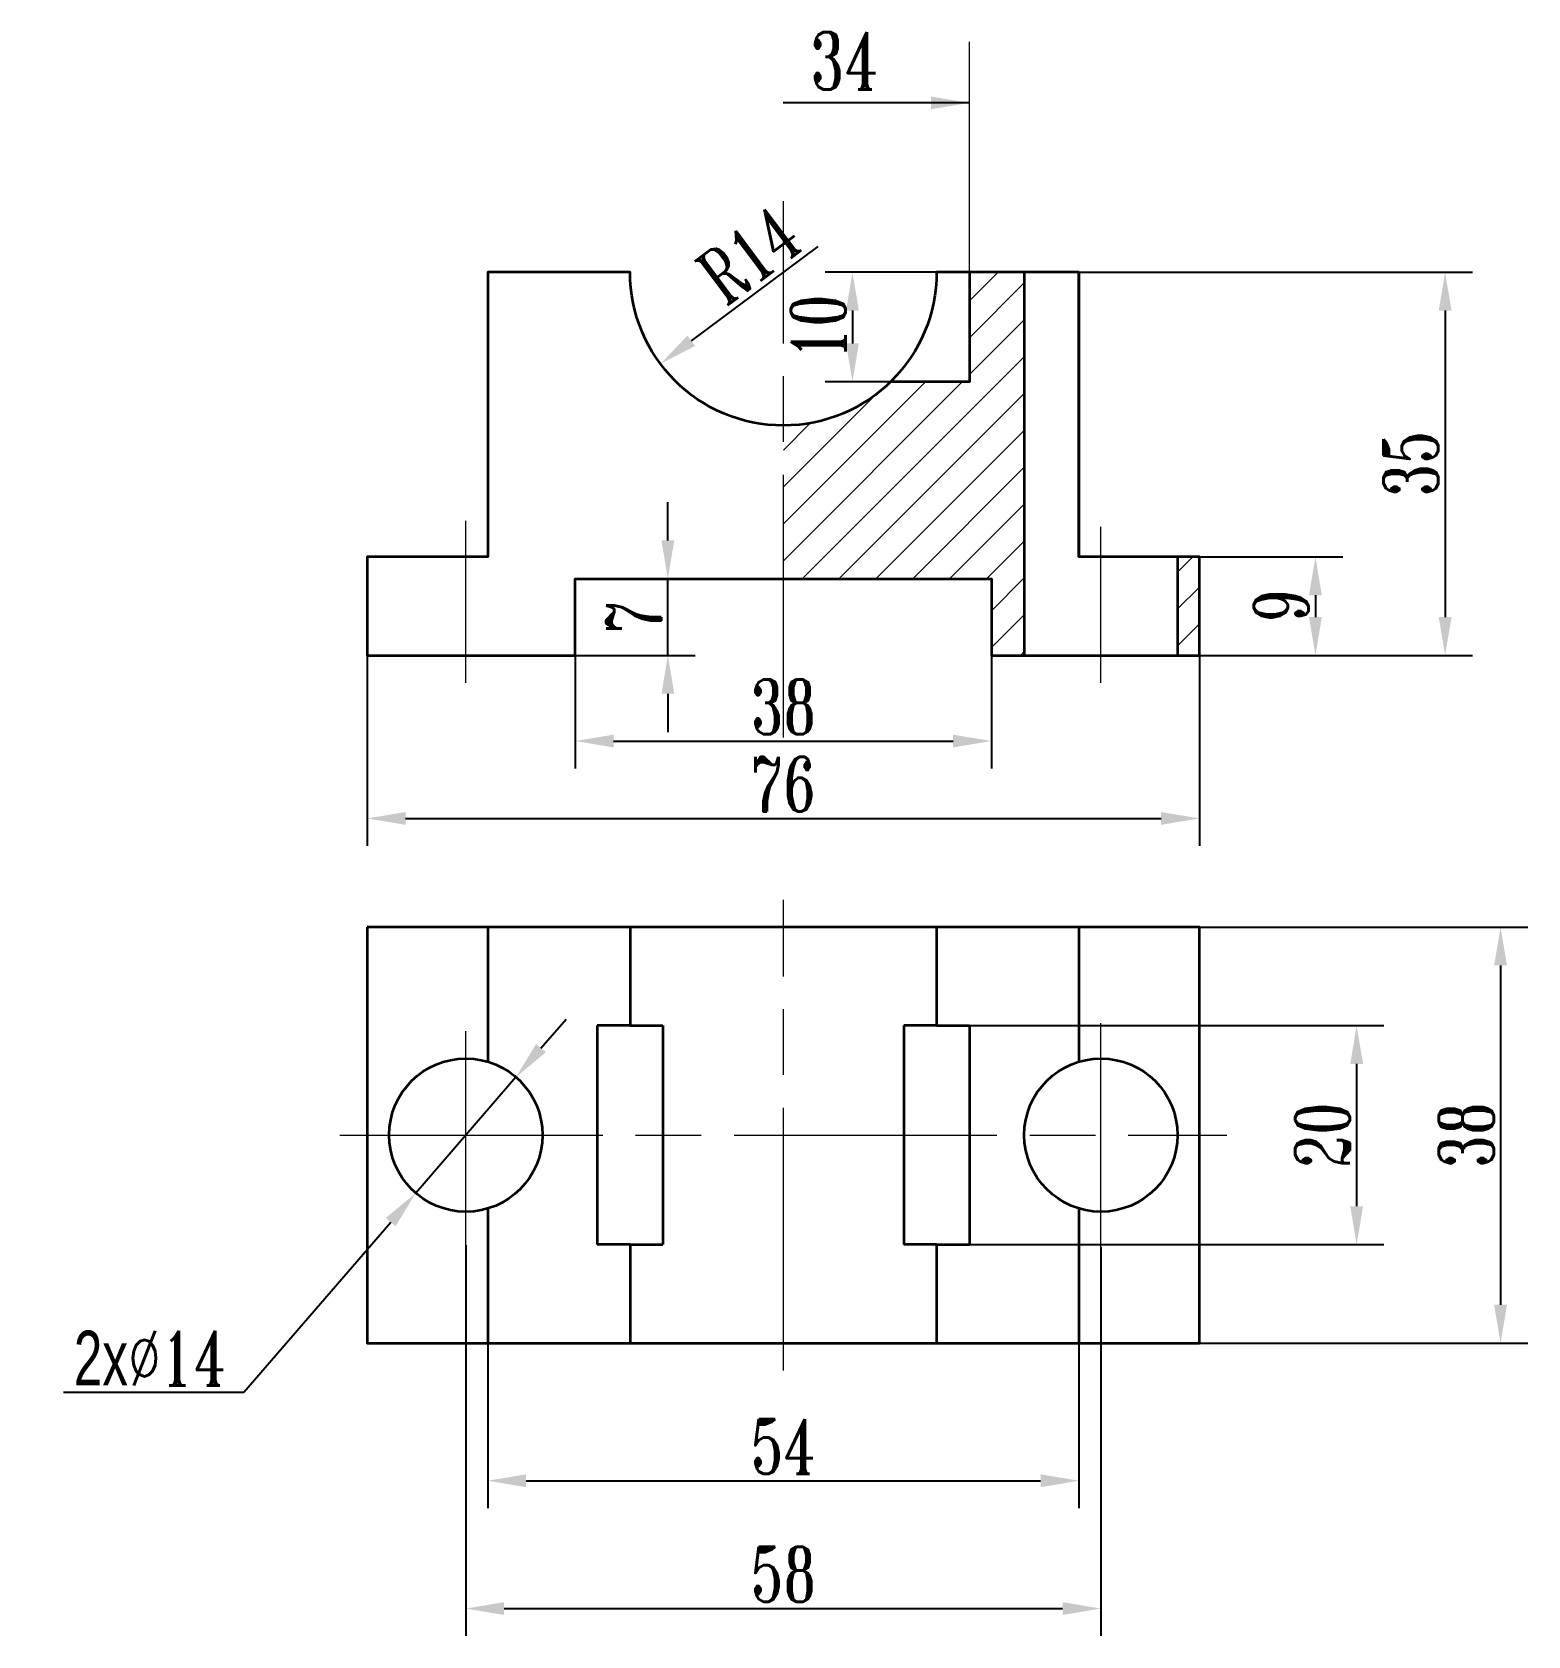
# Model space of a CAD drawing. Header units: millimetres. Extents: x 1 to 138, y 9 to 155.
import ezdxf

# ---------------------------------------------------------------- set-up
doc = ezdxf.new("R2010")
doc.units = ezdxf.units.MM
doc.linetypes.add('ACAD_ISO08W100', pattern=[36, 24, -3, 6, -3])
for name, color, linetype, lineweight in [('剖面线', 142, 'Continuous', 13), ('文本层', 212, 'Continuous', 13), ('点划线', 1, 'ACAD_ISO08W100', 13), ('轮廓线', 7, 'Continuous', 35)]:
    doc.layers.add(name, color=color, linetype=linetype, lineweight=lineweight)
doc.styles.add('数字与字母', font='romant.shx', dxfattribs={"width": 0.7})
doc.dimstyles.new('机械标注', dxfattribs={"dimtxt": 5, "dimasz": 3.5, "dimexe": 2.5, "dimexo": 0, "dimtad": 1, "dimtoh": 1, "dimdec": 1, "dimdsep": 46, "dimtxsty": '数字与字母', "dimcen": 2.5, "dimadec": 0, "dimazin": 0, "dimtfac": 1, "dimtdec": 1, "dimtmove": 0, "dimatfit": 3, "dimfxl": 0, "dimarcsym": 0})

# ---------------------------------------------------------------- blocks, each defined once
blk = doc.blocks.new('*D1')
at = {"layer": 'Defpoints', "color": 0}
for p in [(42.85, 35.42), (96.85, 35.42), (96.85, 22.85)]:
    blk.add_point(p, dxfattribs=at)
at = {"layer": '文本层', "color": 0, "lineweight": -2}
for p, q in [((42.85, 35.42), (42.85, 20.35)), ((96.85, 35.42), (96.85, 20.35)), ((46.35, 22.85), (93.35, 22.85))]:
    blk.add_line(p, q, dxfattribs=at)
at = {"layer": '文本层', "color": 0}
for points in [[(46.35, 23.43), (46.35, 22.26), (42.85, 22.85)], [(93.35, 23.43), (93.35, 22.26), (96.85, 22.85)]]:
    blk.add_solid(points, dxfattribs=at)
at = {"layer": '文本层', "color": 0, "insert": (69.85, 25.97), "char_height": 5, "attachment_point": 5, "style": '数字与字母'}
blk.add_mtext('54', dxfattribs=at)
blk = doc.blocks.new('*D2')
at = {"layer": 'Defpoints', "color": 0}
for p in [(40.85, 44.37), (98.85, 44.17), (98.85, 11.17)]:
    blk.add_point(p, dxfattribs=at)
at = {"layer": '文本层', "color": 0, "lineweight": -2}
for p, q in [((40.85, 44.37), (40.85, 8.67)), ((98.85, 44.17), (98.85, 8.67)), ((44.35, 11.17), (95.35, 11.17))]:
    blk.add_line(p, q, dxfattribs=at)
at = {"layer": '文本层', "color": 0}
for points in [[(44.35, 11.76), (44.35, 10.59), (40.85, 11.17)], [(95.35, 11.76), (95.35, 10.59), (98.85, 11.17)]]:
    blk.add_solid(points, dxfattribs=at)
at = {"layer": '文本层', "color": 0, "insert": (69.85, 14.3), "char_height": 5, "attachment_point": 5, "style": '数字与字母'}
blk.add_mtext('58', dxfattribs=at)
blk = doc.blocks.new('*D3')
at = {"layer": 'Defpoints', "color": 0}
for p in [(86.85, 64.42), (86.85, 44.42), (122.21, 44.42)]:
    blk.add_point(p, dxfattribs=at)
at = {"layer": '文本层', "color": 0, "lineweight": -2}
for p, q in [((86.85, 64.42), (124.71, 64.42)), ((122.21, 60.92), (122.21, 47.92)), ((86.85, 44.42), (124.71, 44.42))]:
    blk.add_line(p, q, dxfattribs=at)
at = {"layer": '文本层', "color": 0}
for points in [[(121.63, 60.92), (122.8, 60.92), (122.21, 64.42)], [(121.63, 47.92), (122.8, 47.92), (122.21, 44.42)]]:
    blk.add_solid(points, dxfattribs=at)
at = {"layer": '文本层', "color": 0, "insert": (119.09, 54.42), "char_height": 5, "attachment_point": 5, "rotation": 90, "style": '数字与字母'}
blk.add_mtext('20', dxfattribs=at)
blk = doc.blocks.new('*D4')
at = {"layer": 'Defpoints', "color": 0}
for p in [(107.85, 73.42), (107.85, 35.42), (135.36, 35.42)]:
    blk.add_point(p, dxfattribs=at)
at = {"layer": '文本层', "color": 0, "lineweight": -2}
for p, q in [((107.85, 73.42), (137.86, 73.42)), ((135.36, 69.92), (135.36, 38.92)), ((107.85, 35.42), (137.86, 35.42))]:
    blk.add_line(p, q, dxfattribs=at)
at = {"layer": '文本层', "color": 0}
for points in [[(134.77, 69.92), (135.94, 69.92), (135.36, 73.42)], [(134.77, 38.92), (135.94, 38.92), (135.36, 35.42)]]:
    blk.add_solid(points, dxfattribs=at)
at = {"layer": '文本层', "color": 0, "insert": (132.23, 54.42), "char_height": 5, "attachment_point": 5, "rotation": 90, "style": '数字与字母'}
blk.add_mtext('38', dxfattribs=at)
blk = doc.blocks.new('*D5')
at = {"layer": 'Defpoints', "color": 0}
for p in [(107.24, 107.24), (107.24, 98.24), (118.45, 98.24)]:
    blk.add_point(p, dxfattribs=at)
at = {"layer": '文本层', "color": 0, "lineweight": -2}
for p, q in [((107.24, 107.24), (120.95, 107.24)), ((118.45, 103.74), (118.45, 101.74)), ((107.24, 98.24), (120.95, 98.24))]:
    blk.add_line(p, q, dxfattribs=at)
at = {"layer": '文本层', "color": 0}
for points in [[(117.86, 103.74), (119.03, 103.74), (118.45, 107.24)], [(117.86, 101.74), (119.03, 101.74), (118.45, 98.24)]]:
    blk.add_solid(points, dxfattribs=at)
at = {"layer": '文本层', "color": 0, "insert": (115.32, 102.74), "char_height": 5, "attachment_point": 5, "rotation": 90, "style": '数字与字母'}
blk.add_mtext('9', dxfattribs=at)
blk = doc.blocks.new('*D6')
at = {"layer": 'Defpoints', "color": 0}
for p in [(96.85, 133.24), (117.06, 98.24), (130.29, 98.24)]:
    blk.add_point(p, dxfattribs=at)
at = {"layer": '文本层', "color": 0, "lineweight": -2}
for p, q in [((96.85, 133.24), (132.79, 133.24)), ((130.29, 129.74), (130.29, 101.74)), ((117.06, 98.24), (132.79, 98.24))]:
    blk.add_line(p, q, dxfattribs=at)
at = {"layer": '文本层', "color": 0}
for points in [[(129.71, 129.74), (130.88, 129.74), (130.29, 133.24)], [(129.71, 101.74), (130.88, 101.74), (130.29, 98.24)]]:
    blk.add_solid(points, dxfattribs=at)
at = {"layer": '文本层', "color": 0, "insert": (127.17, 115.74), "char_height": 5, "attachment_point": 5, "rotation": 90, "style": '数字与字母'}
blk.add_mtext('35', dxfattribs=at)
blk = doc.blocks.new('*D7')
at = {"layer": 'Defpoints', "color": 0}
for p in [(50.85, 98.24), (88.85, 98.24), (88.85, 90.42)]:
    blk.add_point(p, dxfattribs=at)
at = {"layer": '文本层', "color": 0, "lineweight": -2}
for p, q in [((50.85, 98.24), (50.85, 87.92)), ((88.85, 98.24), (88.85, 87.92)), ((54.35, 90.42), (85.35, 90.42))]:
    blk.add_line(p, q, dxfattribs=at)
at = {"layer": '文本层', "color": 0}
for points in [[(54.35, 91), (54.35, 89.83), (50.85, 90.42)], [(85.35, 91), (85.35, 89.83), (88.85, 90.42)]]:
    blk.add_solid(points, dxfattribs=at)
at = {"layer": '文本层', "color": 0, "insert": (69.85, 93.54), "char_height": 5, "attachment_point": 5, "style": '数字与字母'}
blk.add_mtext('38', dxfattribs=at)
blk = doc.blocks.new('*D8')
at = {"layer": 'Defpoints', "color": 0}
for p in [(31.85, 98.24), (107.85, 98.24), (107.85, 83.35)]:
    blk.add_point(p, dxfattribs=at)
at = {"layer": '文本层', "color": 0, "lineweight": -2}
for p, q in [((31.85, 98.24), (31.85, 80.85)), ((107.85, 98.24), (107.85, 80.85)), ((35.35, 83.35), (104.35, 83.35))]:
    blk.add_line(p, q, dxfattribs=at)
at = {"layer": '文本层', "color": 0}
for points in [[(35.35, 83.93), (35.35, 82.76), (31.85, 83.35)], [(104.35, 83.93), (104.35, 82.76), (107.85, 83.35)]]:
    blk.add_solid(points, dxfattribs=at)
at = {"layer": '文本层', "color": 0, "insert": (69.85, 86.47), "char_height": 5, "attachment_point": 5, "style": '数字与字母'}
blk.add_mtext('76', dxfattribs=at)
blk = doc.blocks.new('*D9')
at = {"layer": 'Defpoints', "color": 0}
for p in [(83.85, 133.24), (76.16, 123.24), (82.83, 123.24)]:
    blk.add_point(p, dxfattribs=at)
at = {"layer": '文本层', "color": 0, "lineweight": -2}
for p, q in [((83.85, 133.24), (73.66, 133.24)), ((76.16, 129.74), (76.16, 126.74)), ((82.83, 123.24), (73.66, 123.24))]:
    blk.add_line(p, q, dxfattribs=at)
at = {"layer": '文本层', "color": 0}
for points in [[(75.58, 129.74), (76.75, 129.74), (76.16, 133.24)], [(75.58, 126.74), (76.75, 126.74), (76.16, 123.24)]]:
    blk.add_solid(points, dxfattribs=at)
at = {"layer": '文本层', "color": 0, "insert": (73.04, 128.24), "char_height": 5, "attachment_point": 5, "rotation": 90, "style": '数字与字母'}
blk.add_mtext('10', dxfattribs=at)
blk = doc.blocks.new('*D10')
at = {"layer": 'Defpoints', "color": 0}
for p in [(50.85, 105.24), (59.3, 105.24), (50.85, 98.24)]:
    blk.add_point(p, dxfattribs=at)
at = {"layer": '文本层', "color": 0, "lineweight": -2}
for p, q in [((59.3, 108.74), (59.3, 112.24)), ((50.85, 105.24), (61.8, 105.24)), ((59.3, 98.24), (59.3, 105.24)), ((50.85, 98.24), (61.8, 98.24)), ((59.3, 94.74), (59.3, 91.24))]:
    blk.add_line(p, q, dxfattribs=at)
at = {"layer": '文本层', "color": 0}
for points in [[(58.72, 108.74), (59.89, 108.74), (59.3, 105.24)], [(58.72, 94.74), (59.89, 94.74), (59.3, 98.24)]]:
    blk.add_solid(points, dxfattribs=at)
at = {"layer": '文本层', "color": 0, "insert": (56.18, 101.74), "char_height": 5, "attachment_point": 5, "rotation": 90, "style": '数字与字母'}
blk.add_mtext('7', dxfattribs=at)
blk = doc.blocks.new('*D11')
at = {"layer": 'Defpoints', "color": 0}
for p in [(69.85, 133.24), (58.63, 124.88)]:
    blk.add_point(p, dxfattribs=at)
at = {"layer": '文本层', "color": 0, "lineweight": -2}
blk.add_line((72.99, 135.59), (61.43, 126.97), dxfattribs=at)
at = {"layer": '文本层', "color": 0}
blk.add_solid([(61.08, 127.44), (61.78, 126.5), (58.63, 124.88)], dxfattribs=at)
at = {"layer": '文本层', "color": 0, "insert": (66.75, 134.83), "char_height": 5, "attachment_point": 5, "rotation": 36.6984, "style": '数字与字母'}
blk.add_mtext('R14', dxfattribs=at)
blk = doc.blocks.new('*D12')
at = {"layer": 'Defpoints', "color": 0}
for p in [(45.43, 59.72), (36.27, 49.12)]:
    blk.add_point(p, dxfattribs=at)
at = {"layer": '文本层', "color": 0, "lineweight": -2}
for p, q in [((47.71, 62.37), (50, 65.02)), ((45.43, 59.72), (36.27, 49.12)), ((20.56, 30.93), (33.99, 46.47)), ((4.1, 30.93), (20.56, 30.93))]:
    blk.add_line(p, q, dxfattribs=at)
at = {"layer": '文本层', "color": 0}
for points in [[(47.27, 62.75), (48.16, 61.99), (45.43, 59.72)], [(33.55, 46.86), (34.43, 46.09), (36.27, 49.12)]]:
    blk.add_solid(points, dxfattribs=at)
at = {"layer": '文本层', "color": 0, "insert": (12.02, 34.05), "char_height": 5, "attachment_point": 5, "style": '数字与字母'}
blk.add_mtext('{\\f??|b0|i0|c0|p54;2x}∅14', dxfattribs=at)

msp = doc.modelspace()

# ---------------------------------------------------------------- hatches: boundary and pattern name
at = {"layer": '剖面线'}
h = msp.add_hatch(dxfattribs=at)
h.set_pattern_fill('ANSI31', color=256, scale=0.75, style=0)
h.paths.add_polyline_path([(91.85, 133.24), (86.85, 133.24), (86.85, 123.24), (79.65, 123.24, -0.196262), (69.85, 119.24), (69.85, 105.24), (88.85, 105.24), (91.85, 105.24)])
h.paths.add_polyline_path([(91.85, 105.24), (88.85, 105.24), (88.85, 98.24), (91.85, 98.24)])
h.paths.add_polyline_path([(107.85, 105.24), (105.85, 105.24), (105.85, 98.24), (107.85, 98.24)])
h.paths.add_polyline_path([(107.85, 107.24), (105.85, 107.24), (105.85, 105.24), (107.85, 105.24)])

# ---------------------------------------------------------------- linework, layer by layer
at = {"layer": '文本层'}
msp.add_line((86.85, 133.24), (86.85, 154.29), dxfattribs=at)
at = {"layer": '点划线'}
for p, q in [((69.85, 90.74), (69.85, 139.74)), ((40.85, 95.74), (40.85, 110.52)), ((98.85, 95.74), (98.85, 109.99)), ((69.85, 32.92), (69.85, 75.92)), ((98.85, 44.17), (98.85, 64.64)), ((40.85, 44.37), (40.85, 63.92)), ((29.35, 54.42), (110.35, 54.42))]:
    msp.add_line(p, q, dxfattribs=at)
at = {"layer": '轮廓线'}
for p, q in [((86.85, 133.24), (86.85, 123.24)), ((91.85, 133.24), (91.85, 98.24)), ((96.85, 133.24), (96.85, 107.24)), ((105.85, 107.24), (105.85, 98.24)), ((42.85, 73.42), (42.85, 61.13)), ((55.85, 73.42), (55.85, 64.42)), ((83.85, 73.42), (83.85, 64.42)), ((96.85, 73.42), (96.85, 61.13)), ((52.85, 64.42), (52.85, 44.42)), ((55.85, 64.42), (52.85, 64.42)), ((55.85, 64.42), (58.85, 64.42)), ((58.85, 64.42), (58.85, 44.42)), ((80.85, 64.42), (80.85, 44.42)), ((83.85, 64.42), (80.85, 64.42)), ((83.85, 64.42), (86.85, 64.42)), ((86.85, 64.42), (86.85, 44.42)), ((42.85, 47.71), (42.85, 35.42)), ((96.85, 47.71), (96.85, 35.42)), ((55.85, 44.42), (52.85, 44.42)), ((55.85, 44.42), (55.85, 35.42)), ((55.85, 44.42), (58.85, 44.42)), ((83.85, 44.42), (80.85, 44.42)), ((83.85, 44.42), (83.85, 35.42)), ((83.85, 44.42), (86.85, 44.42))]:
    msp.add_line(p, q, dxfattribs=at)
msp.add_lwpolyline([(69.85, 105.24), (88.85, 105.24), (88.85, 98.24), (107.85, 98.24), (107.85, 107.24), (96.85, 107.24), (96.85, 133.24), (83.85, 133.24, -1), (55.85, 133.24), (42.85, 133.24), (42.85, 107.24), (31.85, 107.24), (31.85, 98.24), (50.85, 98.24), (50.85, 105.24)], format="xyb", close=True, dxfattribs=at)
msp.add_lwpolyline([(86.85, 133.24), (86.85, 123.24), (79.65, 123.24)], dxfattribs=at)
msp.add_lwpolyline([(31.85, 73.42), (31.85, 35.42), (107.85, 35.42), (107.85, 73.42)], close=True, dxfattribs=at)
for centre in [(40.85, 54.42), (98.85, 54.42)]:
    msp.add_circle(centre, 7, dxfattribs=at)

# ---------------------------------------------------------------- texts
at = {"layer": '文本层', "style": '数字与字母', "width": 0.7}
msp.add_text('34', height=5.25, dxfattribs=at).set_placement((72.27, 149.93))

# ---------------------------------------------------------------- dimensions: what is measured, and where the dimension line sits
at = {"layer": '文本层'}
dim = msp.add_radius_dim(center=(69.85, 133.24), mpoint=(58.63, 124.88), dimstyle='机械标注', dxfattribs=at)
dim.commit()
dim.dimension.update_dxf_attribs({"geometry": '*D11', "text_midpoint": (68.61, 132.32), "dimtype": 164})
for base, p1, p2, picture, middle in [((76.16, 123.24), (83.85, 133.24), (82.83, 123.24), '*D9', (73.04, 128.24)), ((130.29, 98.24), (96.85, 133.24), (117.06, 98.24), '*D6', (127.17, 115.74)), ((59.3, 105.24), (50.85, 98.24), (50.85, 105.24), '*D10', (56.18, 101.74)), ((118.45, 98.24), (107.24, 107.24), (107.24, 98.24), '*D5', (115.32, 102.74)), ((135.36, 35.42), (107.85, 73.42), (107.85, 35.42), '*D4', (132.23, 54.42)), ((122.21, 44.42), (86.85, 64.42), (86.85, 44.42), '*D3', (119.09, 54.42))]:
    dim = msp.add_linear_dim(base=base, p1=p1, p2=p2, angle=90, dimstyle='机械标注', dxfattribs=at)
    dim.commit()
    dim.dimension.update_dxf_attribs({"geometry": picture, "text_midpoint": middle})
for base, p1, p2, picture, middle in [((107.85, 83.35), (31.85, 98.24), (107.85, 98.24), '*D8', (69.85, 86.47)), ((88.85, 90.42), (50.85, 98.24), (88.85, 98.24), '*D7', (69.85, 93.54)), ((98.85, 11.17), (40.85, 44.37), (98.85, 44.17), '*D2', (69.85, 14.3)), ((96.85, 22.85), (42.85, 35.42), (96.85, 35.42), '*D1', (69.85, 25.97))]:
    dim = msp.add_linear_dim(base=base, p1=p1, p2=p2, dimstyle='机械标注', dxfattribs=at)
    dim.commit()
    dim.dimension.update_dxf_attribs({"geometry": picture, "text_midpoint": middle})
dim = msp.add_diameter_dim_2p(p1=(45.43, 59.72), p2=(36.27, 49.12), text='{\\f??|b0|i0|c0|p54;2x}<>', dimstyle='机械标注', dxfattribs=at)
dim.commit()
dim.dimension.update_dxf_attribs({"geometry": '*D12', "text_midpoint": (12.02, 30.93), "dimtype": 163})

# ---------------------------------------------------------------- leaders
msp.add_leader([(86.85, 148.71), (75.06, 148.71), (69.82, 148.71)], dimstyle='机械标注', override={"dimgap": 0.625, "dimtad": 0}, dxfattribs=at)

doc.saveas('drawing.dxf')
